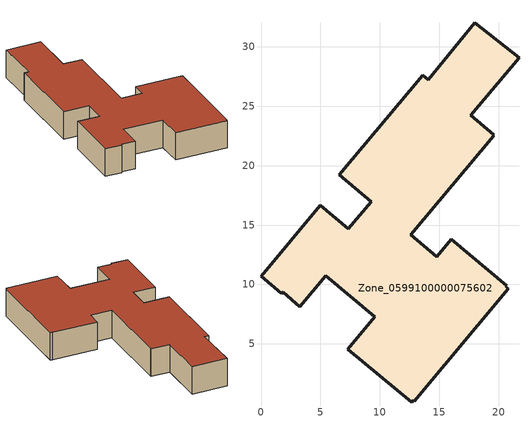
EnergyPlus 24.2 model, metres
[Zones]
Zone_0599100000075602
 floor ground (C_G): 19.59,22.53 12.6,14.18 14.8,12.34 16.02,13.81 20.68,9.9 20.62,9.83 20.83,9.65 12.9,0.18 12.83,0.24 12.68,0.06 7.31,4.56 9.57,7.26 5.43,10.73 3.24,8.12 1.89,9.35 1.71,9.25 0,10.68 5,16.65 7.34,14.69 9.26,16.98 6.58,19.22 13.62,27.62 14.07,27.24 18.01,32.05 21.72,29.09 17.66,24.23 19.59,22.61 19.55,22.56 z0
 wall outside (C_F): 5.43,10.73 9.57,7.26 7.31,4.56 12.68,0.06 12.83,0.24 12.9,0.18 20.83,9.65 20.62,9.83 20.68,9.9 16.02,13.81 14.8,12.34 12.6,14.18 19.59,22.53 19.55,22.56 19.59,22.61 17.66,24.23 21.72,29.09 18.01,32.05 14.07,27.24 13.62,27.62 6.58,19.22 9.26,16.98 7.34,14.69 5,16.65 0,10.68 1.71,9.25 1.89,9.35 3.24,8.12 5.43,10.73 z0:3.83
 roof outside (C_R): 12.6,14.18 19.59,22.53 19.55,22.56 19.59,22.61 17.66,24.23 21.72,29.09 18.01,32.05 14.07,27.24 13.62,27.62 6.58,19.22 9.26,16.98 7.34,14.69 5,16.65 0,10.68 1.71,9.25 1.89,9.35 3.24,8.12 5.43,10.73 9.57,7.26 7.31,4.56 12.68,0.06 12.83,0.24 12.9,0.18 20.83,9.65 20.62,9.83 20.68,9.9 16.02,13.81 14.8,12.34 z3.83
[BUILDING]
Pand.0599100000075602: North Axis=0; Terrain=City; Loads Convergence Tolerance Value=0.04; Temperature Convergence Tolerance Value=0.4; Solar Distribution=FullExterior; Maximum Number of Warmup Days=25; Minimum Number of Warmup Days=1
[Site:Location]
Rotterdam.The.Hague.AP_ZH_NLD Design_Conditions: Latitude=51.96; Longitude=4.45; Time Zone=1; Elevation=-4.5
[SITE:GROUNDTEMPERATURE:BUILDINGSURFACE]
18, 18, 18, 18, 18, 18, 18, 18, 18, 18, 18, 18
[MATERIAL] Thermal Absorptance=0.9; Solar Absorptance=0.7; Visible Absorptance=0.7
Name | Roughness | Thickness | Conductivity | Density | Specific Heat
G.D.1975-1991 | MediumSmooth | 0.15 | 0.288461 | 540 | 1210
F.D.1975-1991 | Rough | 0.3 | 0.230769 | 1920 | 840
R.D.1975-1991 | MediumRough | 0.2 | 0.153846 | 1500 | 1000
[CONSTRUCTION]
C_G: G.D.1975-1991
C_F: F.D.1975-1991
C_R: R.D.1975-1991
[ZONE]
Zone_0599100000075602: Type=1; Multiplier=1; Ceiling Height=Autocalculate; Volume=Autocalculate; Floor Area=autocalculate; Part of Total Floor Area=Yes
[ZONEINFILTRATION:DESIGNFLOWRATE]
Infil_Zone_0599100000075602: Zone or ZoneList or Space or SpaceList=Zone_0599100000075602; Schedule=AlwaysOn; Design Flow Rate Calculation Method=Flow/Area; Flow Rate per Floor Area=0.0042; Constant Term Coefficient=1; Temperature Term Coefficient=0; Velocity Term Coefficient=0; Velocity Squared Term Coefficient=0
[HVACTEMPLATE:ZONE:IDEALLOADSAIRSYSTEM]
Zone_0599100000075602: Maximum Heating Supply Air Temperature=50; Minimum Cooling Supply Air Temperature=13; Maximum Heating Supply Air Humidity Ratio=0.0156; Minimum Cooling Supply Air Humidity Ratio=0.0077; Heating Limit=NoLimit; Cooling Limit=NoLimit; Dehumidification Control Type=ConstantSensibleHeatRatio; Cooling Sensible Heat Ratio=0.7; Dehumidification Setpoint=60; Humidification Control Type=None; Humidification Setpoint=30; Outdoor Air Method=None; Outdoor Air Flow Rate per Person=0.00944; Outdoor Air Flow Rate per Zone Floor Area=0; Outdoor Air Flow Rate per Zone=0; Demand Controlled Ventilation Type=None; Outdoor Air Economizer Type=NoEconomizer; Heat Recovery Type=None; Sensible Heat Recovery Effectiveness=0.7; Latent Heat Recovery Effectiveness=0.65
[ZONECONTROL:THERMOSTAT]
ThermostatControl_Zone_0599100000075602: Zone or ZoneList=Zone_0599100000075602; Control Type Schedule=DualSetpointControlType; Control 1=Thermostat_Zone_0599100000075602; Temperature Difference Between Cutout And Setpoint=0
[THERMOSTATSETPOINT:DUALSETPOINT]
Thermostat_Zone_0599100000075602: Heating Setpoint Temperature Schedule=HeatingSetpoint_Zone_0599100000075602; Cooling Setpoint Temperature Schedule=CoolingSetpoint_Zone_0599100000075602
[SCHEDULE:COMPACT]
HeatingSetpoint_Zone_0599100000075602: Through: 12/31, For: AllDays, Until: 24:00, 21
CoolingSetpoint_Zone_0599100000075602: Through: 12/31, For: AllDays, Until: 24:00, 24
DualSetpointControlType: Through: 12/31, For: AllDays, Until: 24:00, 4
AlwaysOn: Through: 12/31, For: AllDays, Until: 24:00, 1
